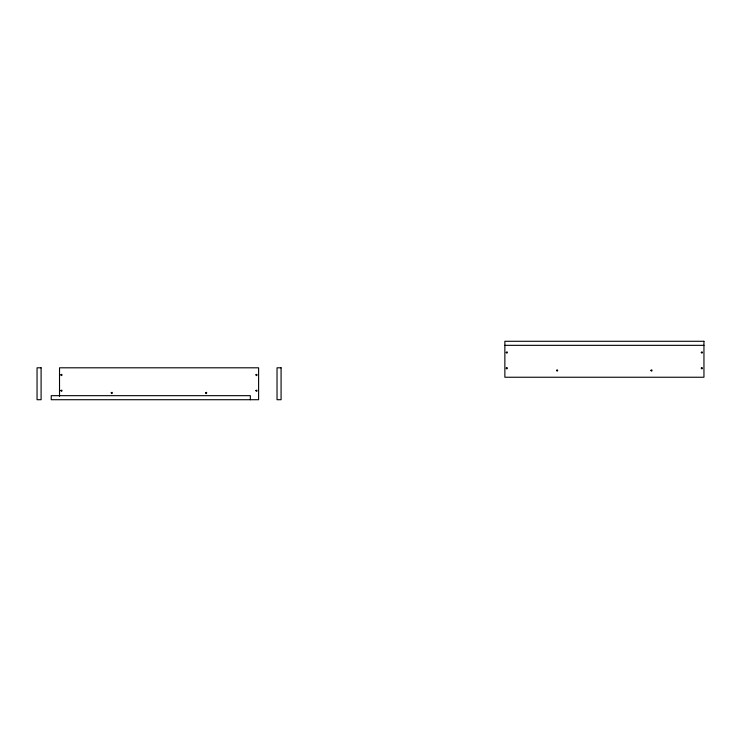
<?xml version="1.0" encoding="UTF-8"?>
<svg xmlns="http://www.w3.org/2000/svg" width="741" height="741" viewBox="0 0 741 741"><rect width="100%" height="100%" fill="white"/><g stroke="black" fill="none" stroke-linecap="round" stroke-linejoin="round"><path stroke-width="1.11" d="M504.862 345.334L703.95 345.334M250.338 399.714L250.338 395.666L51.24 395.666L51.24 399.714L258.609 399.714L258.609 367.805L59.521 367.805L59.521 396.296M60.892 374.816C61.716 377.391 62.892 373.001 60.892 374.816M60.892 390.553C61.716 393.119 62.892 388.729 60.892 390.553M111.224 392.795C112.048 395.37 113.225 390.979 111.224 392.795M205.6 392.795C206.424 395.37 207.6 390.979 205.6 392.795M255.941 374.816C256.766 377.391 257.942 373.001 255.941 374.816M255.941 390.553C256.766 393.119 257.942 388.729 255.941 390.553M506.233 352.345C507.057 354.92 508.233 350.53 506.233 352.345M506.233 368.082C507.057 370.657 508.233 366.258 506.233 368.082M556.565 370.324C557.389 372.899 558.566 368.509 556.565 370.324M650.941 370.324C651.765 372.899 652.941 368.509 650.941 370.324M701.273 352.345C702.097 354.92 703.283 350.53 701.273 352.345M701.273 368.082C702.097 370.657 703.283 366.258 701.273 368.082M703.95 341.286L504.862 341.286L504.862 377.243L703.95 377.243L703.95 341.286M41.098 367.805L37.05 367.805L37.05 399.714L41.098 399.714L41.098 367.805M281.08 367.805L277.032 367.805L277.032 399.714L281.08 399.714L281.08 367.805"/></g></svg>
